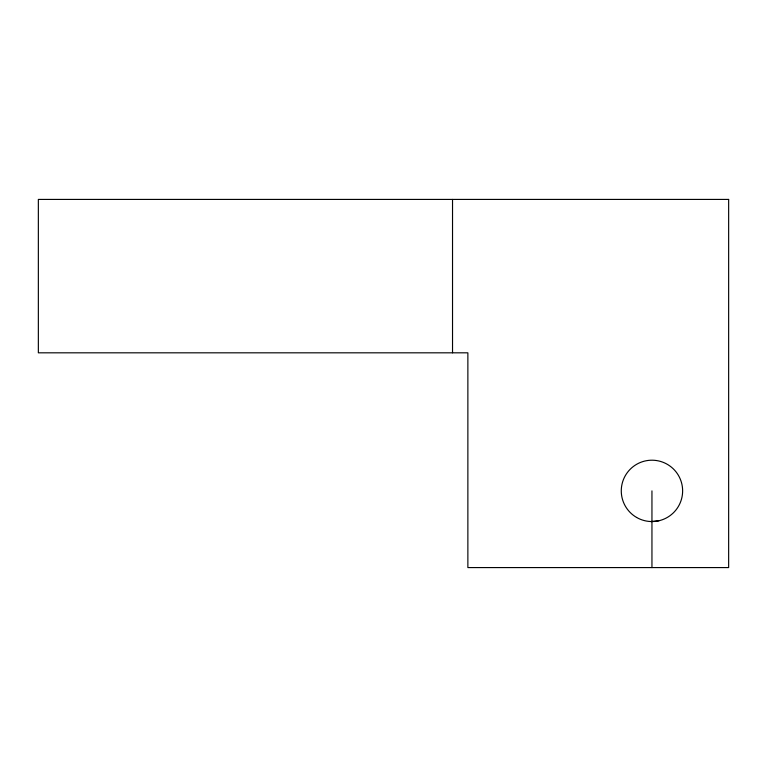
<?xml version="1.0" encoding="UTF-8"?>
<svg xmlns="http://www.w3.org/2000/svg" width="767" height="767" viewBox="0 0 767 767"><rect width="100%" height="100%" fill="white"/><g stroke="black" fill="none" stroke-linecap="round" stroke-linejoin="round"><path stroke-width="1.15" d="M651.039 521.55L659.006 520.735M651.95 490.88L651.95 567.58M452.53 199.42L452.53 352.82M728.65 199.42L38.35 199.42L38.35 352.82L467.87 352.82L467.87 567.58L728.65 567.58L728.65 199.42M636.61 517.447A30.68 30.68 0 0 0 682.63 490.88A30.68 30.68 0 0 0 636.61 464.313A30.68 30.68 0 0 0 636.61 517.447"/></g></svg>
